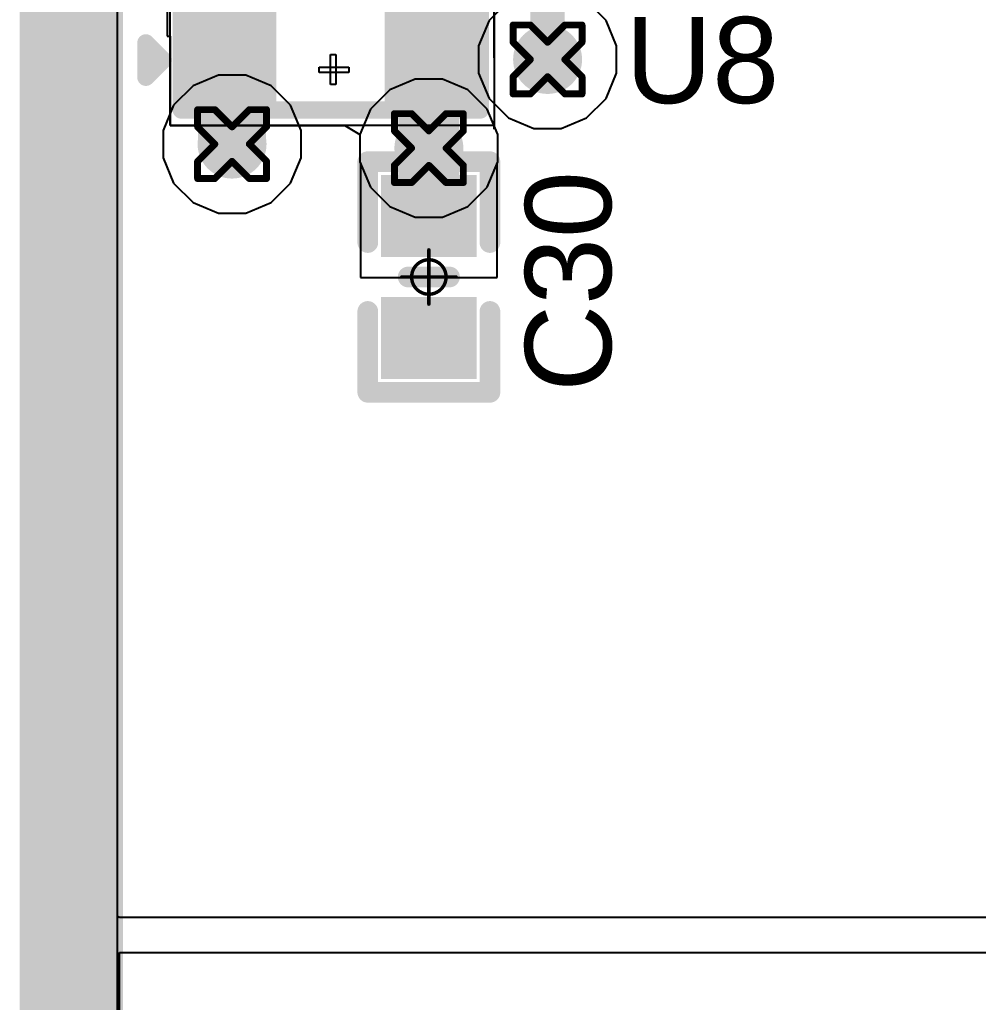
# Model space of a CAD drawing. Header units: inches. Extents: x -13 to 356, y -4 to 120.
# Drawn here: x -3.79 to 3.27, y 7.25 to 14.49 of the extents above; entities that cross this region are included whole.
import ezdxf

# ---------------------------------------------------------------- set-up
doc = ezdxf.new("R2010")
doc.units = ezdxf.units.IN
for name, color, linetype in [('Board_outline', 56, 'Continuous'), ('Bottom Layer', 5, 'Continuous'), ('Bottom Overlay', 54, 'Continuous'), ('Drill Drawing', 1, 'Continuous'), ('GND', 16, 'Continuous'), ('Keep-Out Layer', 6, 'Continuous'), ('Mechanical 15', 56, 'Continuous'), ('POWER', 76, 'Continuous'), ('Top Layer', 1, 'Continuous'), ('Top Overlay', 2, 'Continuous'), ('Top Paste', 8, 'Continuous'), ('Top Solder', 216, 'Continuous'), ('Via Holes', 16, 'Continuous')]:
    doc.layers.add(name, color=color, linetype=linetype)
doc.styles.add('Arial', font='', dxfattribs={"height": 0.2})
doc.styles.get('Arial').set_extended_font_data('Arial')

# ---------------------------------------------------------------- blocks, each defined once
blk = doc.blocks.new('C_0402_L_12')
at = {"layer": 'Top Layer'}
for points in [[(-0.64995806, 0.25004268), (-0.24995886, 0.25004268), (-0.24995886, -0.24995632), (-0.64995806, -0.24995632)], [(0.24995886, 0.2499614), (0.64995806, 0.2499614), (0.64995806, -0.2500376), (0.24995886, -0.2500376)]]:
    blk.add_hatch(color=1, dxfattribs=at).paths.add_polyline_path(points)
at = {"layer": 'Top Paste'}
for points in [[(-0.64995806, 0.25004268), (-0.24995886, 0.25004268), (-0.24995886, -0.24995632), (-0.64995806, -0.24995632)], [(0.24995886, 0.2499614), (0.64995806, 0.2499614), (0.64995806, -0.2500376), (0.24995886, -0.2500376)]]:
    blk.add_hatch(color=8, dxfattribs=at).paths.add_polyline_path(points)
at = {"layer": 'Top Solder'}
for points in [[(-0.75155806, 0.35164268), (-0.14835886, 0.35164268), (-0.14835886, -0.35155632), (-0.75155806, -0.35155632)], [(0.14835886, 0.3515614), (0.75155806, 0.3515614), (0.75155806, -0.3516376), (0.14835886, -0.3516376)]]:
    blk.add_hatch(color=216, dxfattribs=at).paths.add_polyline_path(points)
at = {"layer": 'Mechanical 15', "const_width": 0.0254}
for points in [[(4.064e-05, 0.20004278), (4.064e-05, -0.19995642)], [(-0.19995896, 4.318e-05), (0.20004024, 4.318e-05)]]:
    blk.add_lwpolyline(points, dxfattribs=at)
at = {"layer": 'Mechanical 15'}
for points, const_width in [([(-0.00630936, 0.20004278, 1), (0.00639064, 0.20004278, 1)], 0.0127), ([(0.12704064, 4.318e-05, 1), (-0.12695936, 4.318e-05, 1)], 0.0254), ([(-0.20630896, 4.318e-05, 1), (-0.19360896, 4.318e-05, 1)], 0.0127), ([(-0.13330936, 4.318e-05, 1), (-0.12060936, 4.318e-05, 1)], 0.0127), ([(0.12069064, 4.318e-05, 1), (0.13339064, 4.318e-05, 1)], 0.0127), ([(0.19369024, 4.318e-05, 1), (0.20639024, 4.318e-05, 1)], 0.0127), ([(-0.00630936, -0.19995642, 1), (0.00639064, -0.19995642, 1)], 0.0127)]:
    blk.add_lwpolyline(points, format="xyb", close=True, dxfattribs=dict(at, const_width=const_width))
at = {"layer": 'Top Overlay', "const_width": 0.1524}
for points in [[(-0.8498789199999999, 0.449961), (-0.25395936, 0.449961)], [(-0.8498789199999999, 0.449961), (-0.8498789199999999, -0.44987464)], [(0.25404064, 0.449961), (0.8499601999999999, 0.449961)], [(0.8499601999999999, 0.449961), (0.8499601999999999, -0.4500372)], [(4.064e-05, 0.15244318), (4.064e-05, -0.15235682)], [(-0.8498789199999999, -0.44987464), (-0.25395936, -0.44987464)], [(-0.8498789199999999, -0.44987464), (-0.84971636, -0.4500372)], [(0.25404064, -0.44987464), (0.8499601999999999, -0.44987464)]]:
    blk.add_lwpolyline(points, dxfattribs=at)
at = {"layer": 'Top Overlay', "const_width": 0.0762}
for points in [[(-0.8879789199999999, 0.449961, 1), (-0.8117789199999998, 0.449961, 1)], [(-0.8879789199999999, 0.449961, 1), (-0.8117789199999998, 0.449961, 1)], [(-0.29205936, 0.449961, 1), (-0.21585936, 0.449961, 1)], [(0.21594064, 0.449961, 1), (0.29214064, 0.449961, 1)], [(0.8118601999999999, 0.449961, 1), (0.8880602, 0.449961, 1)], [(0.8118601999999999, 0.449961, 1), (0.8880602, 0.449961, 1)], [(-0.03805936, 0.15244318, 1), (0.03814064, 0.15244318, 1)], [(-0.03805936, -0.15235682, 1), (0.03814064, -0.15235682, 1)], [(-0.8879789199999999, -0.44987464, 1), (-0.8117789199999998, -0.44987464, 1)], [(-0.8879789199999999, -0.44987464, 1), (-0.8117789199999998, -0.44987464, 1)], [(-0.8879789199999999, -0.44987464, 1), (-0.8117789199999998, -0.44987464, 1)], [(-0.88781636, -0.4500372, 1), (-0.8116163599999999, -0.4500372, 1)], [(-0.29205936, -0.44987464, 1), (-0.21585936, -0.44987464, 1)], [(0.21594064, -0.44987464, 1), (0.29214064, -0.44987464, 1)], [(0.8118601999999999, -0.44987464, 1), (0.8880602, -0.44987464, 1)], [(0.8118601999999999, -0.4500372, 1), (0.8880602, -0.4500372, 1)]]:
    blk.add_lwpolyline(points, format="xyb", close=True, dxfattribs=at)
blk = doc.blocks.new('SPL06_001_13')
at = {"layer": 'Top Layer'}
for points in [[(-0.9499219, 0.7501000999999999), (-0.9499219, 1.2001119), (-0.4999101, 1.2001119), (-0.4999101, 0.7501000999999999)], [(0.4999101, 0.7501000999999999), (0.4999101, 1.2001119), (0.9499219, 1.2001119), (0.9499219, 0.7501000999999999)], [(-0.9499219, 0.0998601), (-0.9499219, 0.5498719), (-0.4999101, 0.5498719), (-0.4999101, 0.0998601)], [(0.4999101, 0.0998601), (0.4999101, 0.5498719), (0.9499219, 0.5498719), (0.9499219, 0.0998601)], [(-0.9499219, -0.5498719), (-0.9499219, -0.0998601), (-0.4999101, -0.0998601), (-0.4999101, -0.5498719)], [(0.4999101, -0.5498719), (0.4999101, -0.0998601), (0.9499219, -0.0998601), (0.9499219, -0.5498719)], [(-0.9499219, -1.2001119), (-0.9499219, -0.7501000999999999), (-0.4999101, -0.7501000999999999), (-0.4999101, -1.2001119)], [(0.4999101, -1.2001119), (0.4999101, -0.7501000999999999), (0.9499219, -0.7501000999999999), (0.9499219, -1.2001119)]]:
    blk.add_hatch(color=1, dxfattribs=at).paths.add_polyline_path(points)
at = {"layer": 'Top Paste'}
for points in [[(-0.9499219, 0.7501000999999999), (-0.9499219, 1.2001119), (-0.4999101, 1.2001119), (-0.4999101, 0.7501000999999999)], [(0.4999101, 0.7501000999999999), (0.4999101, 1.2001119), (0.9499219, 1.2001119), (0.9499219, 0.7501000999999999)], [(-0.9499219, 0.0998601), (-0.9499219, 0.5498719), (-0.4999101, 0.5498719), (-0.4999101, 0.0998601)], [(0.4999101, 0.0998601), (0.4999101, 0.5498719), (0.9499219, 0.5498719), (0.9499219, 0.0998601)], [(-0.9499219, -0.5498719), (-0.9499219, -0.0998601), (-0.4999101, -0.0998601), (-0.4999101, -0.5498719)], [(0.4999101, -0.5498719), (0.4999101, -0.0998601), (0.9499219, -0.0998601), (0.9499219, -0.5498719)], [(-0.9499219, -1.2001119), (-0.9499219, -0.7501000999999999), (-0.4999101, -0.7501000999999999), (-0.4999101, -1.2001119)], [(0.4999101, -1.2001119), (0.4999101, -0.7501000999999999), (0.9499219, -0.7501000999999999), (0.9499219, -1.2001119)]]:
    blk.add_hatch(color=8, dxfattribs=at).paths.add_polyline_path(points)
at = {"layer": 'Top Solder'}
for points in [[(-1.0515219, 0.6485000999999999), (-1.0515219, 1.3017119), (-0.3983101, 1.3017119), (-0.3983101, 0.6485000999999999)], [(0.3983101, 0.6485000999999999), (0.3983101, 1.3017119), (1.0515219, 1.3017119), (1.0515219, 0.6485000999999999)], [(-1.0515219, -0.0017399), (-1.0515219, 0.6514719), (-0.3983101, 0.6514719), (-0.3983101, -0.0017399)], [(0.3983101, -0.0017399), (0.3983101, 0.6514719), (1.0515219, 0.6514719), (1.0515219, -0.0017399)], [(-1.0515219, -0.6514719), (-1.0515219, 0.0017399), (-0.3983101, 0.0017399), (-0.3983101, -0.6514719)], [(0.3983101, -0.6514719), (0.3983101, 0.0017399), (1.0515219, 0.0017399), (1.0515219, -0.6514719)], [(-1.0515219, -1.3017119), (-1.0515219, -0.6485000999999999), (-0.3983101, -0.6485000999999999), (-0.3983101, -1.3017119)], [(0.3983101, -1.3017119), (0.3983101, -0.6485000999999999), (1.0515219, -0.6485000999999999), (1.0515219, -1.3017119)]]:
    blk.add_hatch(color=216, dxfattribs=at).paths.add_polyline_path(points)
at = {"layer": 'Top Overlay'}
for p, q in [((-0.040005, 0.9400031999999999), (-0.040005, 1.1599926)), ((-0.040005, 1.1599926), (0, 1.1599926)), ((0, 1.1599926), (0, 0.9400031999999999)), ((-0.1360678, 1.0324084), (-0.1360932, 1.072388)), ((-0.1360932, 1.072388), (0.0839216, 1.072388)), ((0.0838962, 1.0324084), (-0.1360678, 1.0324084)), ((0.0839216, 1.072388), (0.0838962, 1.0324084)), ((0.0838962, 1.0324084), (0.0838962, 1.0324084)), ((-0.040005, 0.9400031999999999), (-0.040005, 0.9400031999999999)), ((0, 0.9400031999999999), (-0.040005, 0.9400031999999999))]:
    blk.add_line(p, q, dxfattribs=at)
at = {"layer": 'Top Overlay', "const_width": 0.127}
for points in [[(1.09982, 1.34874), (-1.103884, 1.34874)], [(-1.103884, 1.34874), (-1.103884, -1.34874)], [(1.09982, 1.34874), (1.09982, -1.34874)], [(1.359916, 1.107694), (1.232916, 0.980694)], [(1.359916, 1.107694), (1.359916, 0.853694)], [(1.359916, 0.853694), (1.232916, 0.980694)], [(1.09982, -1.34874), (-1.103884, -1.34874)]]:
    blk.add_lwpolyline(points, dxfattribs=at)
at = {"layer": 'Top Overlay'}
for points, const_width in [([(-1.135634, 1.34874, 1), (-1.072134, 1.34874, 1)], 0.0635), ([(-1.135634, 1.34874, 1), (-1.072134, 1.34874, 1)], 0.0635), ([(1.06807, 1.34874, 1), (1.13157, 1.34874, 1)], 0.0635), ([(1.06807, 1.34874, 1), (1.13157, 1.34874, 1)], 0.0635), ([(1.328166, 1.107694, 1), (1.391666, 1.107694, 1)], 0.0635), ([(1.328166, 1.107694, 1), (1.391666, 1.107694, 1)], 0.0635), ([(1.201166, 0.980694, 1), (1.264666, 0.980694, 1)], 0.0635), ([(1.201166, 0.980694, 1), (1.264666, 0.980694, 1)], 0.0635), ([(1.328166, 0.853694, 1), (1.391666, 0.853694, 1)], 0.0635), ([(1.328166, 0.853694, 1), (1.391666, 0.853694, 1)], 0.0635), ([(-0.185166, -0.6598919999999999, 1), (-0.335026, -0.6598919999999999, 1)], 0.1500124), ([(-0.3725291, -0.6598919999999999, 1), (-0.2975229, -0.6598919999999999, 1)], 0.0750062), ([(-0.2226691, -0.6598919999999999, 1), (-0.1476629, -0.6598919999999999, 1)], 0.0750062), ([(-1.135634, -1.34874, 1), (-1.072134, -1.34874, 1)], 0.0635), ([(-1.135634, -1.34874, 1), (-1.072134, -1.34874, 1)], 0.0635), ([(1.06807, -1.34874, 1), (1.13157, -1.34874, 1)], 0.0635), ([(1.06807, -1.34874, 1), (1.13157, -1.34874, 1)], 0.0635)]:
    blk.add_lwpolyline(points, format="xyb", close=True, dxfattribs=dict(at, const_width=const_width))

msp = doc.modelspace()

# ---------------------------------------------------------------- hatches: boundary and pattern name
at = {"layer": 'Bottom Layer'}
h = msp.add_hatch(color=5, dxfattribs=at)
edge = h.paths.add_edge_path()
edge.add_arc((0.09967976, 14.19870414), 0.254, 0, 360)
h = msp.add_hatch(color=5, dxfattribs=at)
edge = h.paths.add_edge_path()
edge.add_arc((-2.22491554, 13.57492078), 0.254, 0, 360)
h = msp.add_hatch(color=5, dxfattribs=at)
edge = h.paths.add_edge_path()
edge.add_arc((-0.7750454399999999, 13.54527136), 0.254, 0, 360)
at = {"layer": 'GND'}
h = msp.add_hatch(color=16, dxfattribs=at)
edge = h.paths.add_edge_path()
edge.add_arc((0.09967976, 14.19870414), 0.254, 0, 360)
h = msp.add_hatch(color=16, dxfattribs=at)
edge = h.paths.add_edge_path()
edge.add_arc((-2.22491554, 13.57492078), 0.254, 0, 360)
h = msp.add_hatch(color=16, dxfattribs=at)
edge = h.paths.add_edge_path()
edge.add_arc((-0.7750454399999999, 13.54527136), 0.254, 0, 360)
at = {"layer": 'POWER'}
h = msp.add_hatch(color=76, dxfattribs=at)
edge = h.paths.add_edge_path()
edge.add_arc((0.09967976, 14.19870414), 0.254, 0, 360)
h = msp.add_hatch(color=76, dxfattribs=at)
edge = h.paths.add_edge_path()
edge.add_arc((-2.22491554, 13.57492078), 0.254, 0, 360)
h = msp.add_hatch(color=76, dxfattribs=at)
edge = h.paths.add_edge_path()
edge.add_arc((-0.7750454399999999, 13.54527136), 0.254, 0, 360)
at = {"layer": 'Top Layer'}
for points in [[(-1.97491096, 14.42485304), (-2.47490996, 14.42485304), (-2.47490996, 13.57492332), (-1.97491096, 13.57492332)], [(-1.00008944, 13.04527236), (-0.55007764, 13.04527236), (-0.55007764, 14.1998446), (-1.00008944, 14.1998446)]]:
    msp.add_hatch(color=1, dxfattribs=at).paths.add_polyline_path(points)
h = msp.add_hatch(color=1, dxfattribs=at)
edge = h.paths.add_edge_path()
edge.add_arc((0.09967976, 14.19870414), 0.254, 0, 360)
h = msp.add_hatch(color=1, dxfattribs=at)
edge = h.paths.add_edge_path()
edge.add_arc((-2.22491554, 13.57492078), 0.254, 0, 360)
h = msp.add_hatch(color=1, dxfattribs=at)
edge = h.paths.add_edge_path()
edge.add_arc((-0.7750454399999999, 13.54527136), 0.254, 0, 360)
at = {"layer": 'Via Holes'}
h = msp.add_hatch(color=7, dxfattribs=at)
edge = h.paths.add_edge_path()
edge.add_arc((0.09967976, 14.19870414), 0.127, 0, 360)
h = msp.add_hatch(color=7, dxfattribs=at)
edge = h.paths.add_edge_path()
edge.add_arc((-2.22491554, 13.57492078), 0.127, 0, 360)
h = msp.add_hatch(color=7, dxfattribs=at)
edge = h.paths.add_edge_path()
edge.add_arc((-0.7750454399999999, 13.54527136), 0.127, 0, 360)

# ---------------------------------------------------------------- linework, layer by layer
at = {"layer": 'Board_outline', "const_width": 0.7619999999999999}
for points in [[(-3.40893908, -2.08331816), (-3.40893908, 42.67668122)], [(-3.40893908, -2.08331816), (-3.40893908, 42.67668122)], [(-3.40893908, -2.08331816), (-3.40893908, 42.67668122)], [(-3.40893908, -2.10871816), (-3.40893908, 42.65128121999999)]]:
    msp.add_lwpolyline(points, dxfattribs=at)
at = {"layer": 'Bottom Layer'}
for p, q in [((-3.07019706, -2.06044038), (-3.07019706, 42.67668122)), ((-0.87609172, 14.05327136), (-1.06280458, 13.97593344)), ((-0.6739991599999999, 14.05327136), (-0.87609172, 14.05327136)), ((-0.4872863, 13.97593344), (-0.6739991599999999, 14.05327136)), ((-1.06280458, 13.97593344), (-1.20570752, 13.8330305)), ((-0.34438336, 13.8330305), (-0.4872863, 13.97593344)), ((-1.20570752, 13.8330305), (-1.28304544, 13.64631764)), ((-0.26704544, 13.64631764), (-0.34438336, 13.8330305)), ((-1.28304544, 13.64631764), (-1.28304544, 13.44422508)), ((-0.26704544, 13.44422508), (-0.26704544, 13.64631764)), ((-1.28304544, 13.44422508), (-1.20570752, 13.25751222)), ((-0.34438336, 13.25751222), (-0.26704544, 13.44422508)), ((-1.20570752, 13.25751222), (-1.06280458, 13.11460928)), ((-0.4872863, 13.11460928), (-0.34438336, 13.25751222)), ((-1.06280458, 13.11460928), (-0.87609172, 13.03727136)), ((-0.6739991599999999, 13.03727136), (-0.4872863, 13.11460928)), ((-0.87609172, 13.03727136), (-0.6739991599999999, 13.03727136))]:
    msp.add_line(p, q, dxfattribs=at)
at = {"layer": 'Bottom Overlay', "const_width": 0.7619999999999999}
msp.add_lwpolyline([(-3.40893908, -2.08331816), (-3.40893908, 42.67668122)], dxfattribs=at)
at = {"layer": 'Drill Drawing', "const_width": 0.0508}
for points in [[(-0.15432024, 14.32570414), (-0.15432024, 14.45270414)], [(-0.15432024, 14.45270414), (-0.02732024, 14.45270414)], [(-0.02732024, 14.45270414), (0.09967976, 14.32570414)], [(0.09967976, 14.32570414), (0.22667976, 14.45270414)], [(0.22667976, 14.45270414), (0.35367976, 14.45270414)], [(0.35367976, 14.32570414), (0.35367976, 14.45270414)], [(-0.15432024, 14.32570414), (-0.02732024, 14.19870414)], [(0.22667976, 14.19870414), (0.35367976, 14.32570414)], [(-0.15432024, 14.07170414), (-0.02732024, 14.19870414)], [(0.22667976, 14.19870414), (0.35367976, 14.07170414)], [(-0.15432024, 13.94470414), (-0.15432024, 14.07170414)], [(-0.02732024, 13.94470414), (0.09967976, 14.07170414)], [(0.09967976, 14.07170414), (0.22667976, 13.94470414)], [(0.35367976, 13.94470414), (0.35367976, 14.07170414)], [(-0.15432024, 13.94470414), (-0.02732024, 13.94470414)], [(0.22667976, 13.94470414), (0.35367976, 13.94470414)], [(-2.47891554, 13.70192078), (-2.47891554, 13.82892078)], [(-2.47891554, 13.82892078), (-2.35191554, 13.82892078)], [(-2.35191554, 13.82892078), (-2.22491554, 13.70192078)], [(-2.22491554, 13.70192078), (-2.09791554, 13.82892078)], [(-2.09791554, 13.82892078), (-1.97091554, 13.82892078)], [(-1.97091554, 13.70192078), (-1.97091554, 13.82892078)], [(-1.02904544, 13.67227136), (-1.02904544, 13.79927136)], [(-1.02904544, 13.79927136), (-0.90204544, 13.79927136)], [(-0.90204544, 13.79927136), (-0.7750454399999999, 13.67227136)], [(-0.7750454399999999, 13.67227136), (-0.64804544, 13.79927136)], [(-0.64804544, 13.79927136), (-0.52104544, 13.79927136)], [(-0.52104544, 13.67227136), (-0.52104544, 13.79927136)], [(-2.47891554, 13.70192078), (-2.35191554, 13.57492078)], [(-2.09791554, 13.57492078), (-1.97091554, 13.70192078)], [(-1.02904544, 13.67227136), (-0.90204544, 13.54527136)], [(-0.64804544, 13.54527136), (-0.52104544, 13.67227136)], [(-2.47891554, 13.44792078), (-2.35191554, 13.57492078)], [(-2.09791554, 13.57492078), (-1.97091554, 13.44792078)], [(-1.02904544, 13.41827136), (-0.90204544, 13.54527136)], [(-0.64804544, 13.54527136), (-0.52104544, 13.41827136)], [(-2.47891554, 13.32092078), (-2.47891554, 13.44792078)], [(-2.35191554, 13.32092078), (-2.22491554, 13.44792078)], [(-2.22491554, 13.44792078), (-2.09791554, 13.32092078)], [(-1.97091554, 13.32092078), (-1.97091554, 13.44792078)], [(-1.02904544, 13.29127136), (-1.02904544, 13.41827136)], [(-0.90204544, 13.29127136), (-0.7750454399999999, 13.41827136)], [(-0.7750454399999999, 13.41827136), (-0.64804544, 13.29127136)], [(-0.52104544, 13.29127136), (-0.52104544, 13.41827136)], [(-2.47891554, 13.32092078), (-2.35191554, 13.32092078)], [(-2.09791554, 13.32092078), (-1.97091554, 13.32092078)], [(-1.02904544, 13.29127136), (-0.90204544, 13.29127136)], [(-0.64804544, 13.29127136), (-0.52104544, 13.29127136)]]:
    msp.add_lwpolyline(points, dxfattribs=at)
at = {"layer": 'Drill Drawing', "const_width": 0.0254}
for points in [[(-0.16702024, 14.45270414, 1), (-0.14162024, 14.45270414, 1)], [(-0.16702024, 14.45270414, 1), (-0.14162024, 14.45270414, 1)], [(-0.04002024, 14.45270414, 1), (-0.01462024, 14.45270414, 1)], [(-0.04002024, 14.45270414, 1), (-0.01462024, 14.45270414, 1)], [(0.21397976, 14.45270414, 1), (0.23937976, 14.45270414, 1)], [(0.21397976, 14.45270414, 1), (0.23937976, 14.45270414, 1)], [(0.34097976, 14.45270414, 1), (0.36637976, 14.45270414, 1)], [(0.34097976, 14.45270414, 1), (0.36637976, 14.45270414, 1)], [(-0.16702024, 14.32570414, 1), (-0.14162024, 14.32570414, 1)], [(-0.16702024, 14.32570414, 1), (-0.14162024, 14.32570414, 1)], [(0.08697976, 14.32570414, 1), (0.11237976, 14.32570414, 1)], [(0.08697976, 14.32570414, 1), (0.11237976, 14.32570414, 1)], [(0.34097976, 14.32570414, 1), (0.36637976, 14.32570414, 1)], [(0.34097976, 14.32570414, 1), (0.36637976, 14.32570414, 1)], [(-0.04002024, 14.19870414, 1), (-0.01462024, 14.19870414, 1)], [(-0.04002024, 14.19870414, 1), (-0.01462024, 14.19870414, 1)], [(0.21397976, 14.19870414, 1), (0.23937976, 14.19870414, 1)], [(0.21397976, 14.19870414, 1), (0.23937976, 14.19870414, 1)], [(-0.16702024, 14.07170414, 1), (-0.14162024, 14.07170414, 1)], [(-0.16702024, 14.07170414, 1), (-0.14162024, 14.07170414, 1)], [(0.08697976, 14.07170414, 1), (0.11237976, 14.07170414, 1)], [(0.08697976, 14.07170414, 1), (0.11237976, 14.07170414, 1)], [(0.34097976, 14.07170414, 1), (0.36637976, 14.07170414, 1)], [(0.34097976, 14.07170414, 1), (0.36637976, 14.07170414, 1)], [(-0.16702024, 13.94470414, 1), (-0.14162024, 13.94470414, 1)], [(-0.16702024, 13.94470414, 1), (-0.14162024, 13.94470414, 1)], [(-0.04002024, 13.94470414, 1), (-0.01462024, 13.94470414, 1)], [(-0.04002024, 13.94470414, 1), (-0.01462024, 13.94470414, 1)], [(0.21397976, 13.94470414, 1), (0.23937976, 13.94470414, 1)], [(0.21397976, 13.94470414, 1), (0.23937976, 13.94470414, 1)], [(0.34097976, 13.94470414, 1), (0.36637976, 13.94470414, 1)], [(0.34097976, 13.94470414, 1), (0.36637976, 13.94470414, 1)], [(-2.49161554, 13.82892078, 1), (-2.46621554, 13.82892078, 1)], [(-2.49161554, 13.82892078, 1), (-2.46621554, 13.82892078, 1)], [(-2.36461554, 13.82892078, 1), (-2.33921554, 13.82892078, 1)], [(-2.36461554, 13.82892078, 1), (-2.33921554, 13.82892078, 1)], [(-2.11061554, 13.82892078, 1), (-2.08521554, 13.82892078, 1)], [(-2.11061554, 13.82892078, 1), (-2.08521554, 13.82892078, 1)], [(-1.98361554, 13.82892078, 1), (-1.95821554, 13.82892078, 1)], [(-1.98361554, 13.82892078, 1), (-1.95821554, 13.82892078, 1)], [(-1.04174544, 13.79927136, 1), (-1.01634544, 13.79927136, 1)], [(-1.04174544, 13.79927136, 1), (-1.01634544, 13.79927136, 1)], [(-0.9147454399999999, 13.79927136, 1), (-0.8893454399999999, 13.79927136, 1)], [(-0.9147454399999999, 13.79927136, 1), (-0.8893454399999999, 13.79927136, 1)], [(-0.66074544, 13.79927136, 1), (-0.6353454399999999, 13.79927136, 1)], [(-0.66074544, 13.79927136, 1), (-0.6353454399999999, 13.79927136, 1)], [(-0.53374544, 13.79927136, 1), (-0.5083454399999999, 13.79927136, 1)], [(-0.53374544, 13.79927136, 1), (-0.5083454399999999, 13.79927136, 1)], [(-2.49161554, 13.70192078, 1), (-2.46621554, 13.70192078, 1)], [(-2.49161554, 13.70192078, 1), (-2.46621554, 13.70192078, 1)], [(-2.23761554, 13.70192078, 1), (-2.21221554, 13.70192078, 1)], [(-2.23761554, 13.70192078, 1), (-2.21221554, 13.70192078, 1)], [(-1.98361554, 13.70192078, 1), (-1.95821554, 13.70192078, 1)], [(-1.98361554, 13.70192078, 1), (-1.95821554, 13.70192078, 1)], [(-1.04174544, 13.67227136, 1), (-1.01634544, 13.67227136, 1)], [(-1.04174544, 13.67227136, 1), (-1.01634544, 13.67227136, 1)], [(-0.7877454399999999, 13.67227136, 1), (-0.76234544, 13.67227136, 1)], [(-0.7877454399999999, 13.67227136, 1), (-0.76234544, 13.67227136, 1)], [(-0.53374544, 13.67227136, 1), (-0.5083454399999999, 13.67227136, 1)], [(-0.53374544, 13.67227136, 1), (-0.5083454399999999, 13.67227136, 1)], [(-2.36461554, 13.57492078, 1), (-2.33921554, 13.57492078, 1)], [(-2.36461554, 13.57492078, 1), (-2.33921554, 13.57492078, 1)], [(-2.11061554, 13.57492078, 1), (-2.08521554, 13.57492078, 1)], [(-2.11061554, 13.57492078, 1), (-2.08521554, 13.57492078, 1)], [(-0.9147454399999999, 13.54527136, 1), (-0.8893454399999999, 13.54527136, 1)], [(-0.9147454399999999, 13.54527136, 1), (-0.8893454399999999, 13.54527136, 1)], [(-0.66074544, 13.54527136, 1), (-0.6353454399999999, 13.54527136, 1)], [(-0.66074544, 13.54527136, 1), (-0.6353454399999999, 13.54527136, 1)], [(-2.49161554, 13.44792078, 1), (-2.46621554, 13.44792078, 1)], [(-2.49161554, 13.44792078, 1), (-2.46621554, 13.44792078, 1)], [(-2.23761554, 13.44792078, 1), (-2.21221554, 13.44792078, 1)], [(-2.23761554, 13.44792078, 1), (-2.21221554, 13.44792078, 1)], [(-1.98361554, 13.44792078, 1), (-1.95821554, 13.44792078, 1)], [(-1.98361554, 13.44792078, 1), (-1.95821554, 13.44792078, 1)], [(-1.04174544, 13.41827136, 1), (-1.01634544, 13.41827136, 1)], [(-1.04174544, 13.41827136, 1), (-1.01634544, 13.41827136, 1)], [(-0.7877454399999999, 13.41827136, 1), (-0.76234544, 13.41827136, 1)], [(-0.7877454399999999, 13.41827136, 1), (-0.76234544, 13.41827136, 1)], [(-0.53374544, 13.41827136, 1), (-0.5083454399999999, 13.41827136, 1)], [(-0.53374544, 13.41827136, 1), (-0.5083454399999999, 13.41827136, 1)], [(-2.49161554, 13.32092078, 1), (-2.46621554, 13.32092078, 1)], [(-2.49161554, 13.32092078, 1), (-2.46621554, 13.32092078, 1)], [(-2.36461554, 13.32092078, 1), (-2.33921554, 13.32092078, 1)], [(-2.36461554, 13.32092078, 1), (-2.33921554, 13.32092078, 1)], [(-2.11061554, 13.32092078, 1), (-2.08521554, 13.32092078, 1)], [(-2.11061554, 13.32092078, 1), (-2.08521554, 13.32092078, 1)], [(-1.98361554, 13.32092078, 1), (-1.95821554, 13.32092078, 1)], [(-1.98361554, 13.32092078, 1), (-1.95821554, 13.32092078, 1)], [(-1.04174544, 13.29127136, 1), (-1.01634544, 13.29127136, 1)], [(-1.04174544, 13.29127136, 1), (-1.01634544, 13.29127136, 1)], [(-0.9147454399999999, 13.29127136, 1), (-0.8893454399999999, 13.29127136, 1)], [(-0.9147454399999999, 13.29127136, 1), (-0.8893454399999999, 13.29127136, 1)], [(-0.66074544, 13.29127136, 1), (-0.6353454399999999, 13.29127136, 1)], [(-0.66074544, 13.29127136, 1), (-0.6353454399999999, 13.29127136, 1)], [(-0.53374544, 13.29127136, 1), (-0.5083454399999999, 13.29127136, 1)], [(-0.53374544, 13.29127136, 1), (-0.5083454399999999, 13.29127136, 1)]]:
    msp.add_lwpolyline(points, format="xyb", close=True, dxfattribs=at)
at = {"layer": 'GND'}
for p, q in [((-3.07019706, -2.06044038), (-3.07019706, 42.67668122)), ((-0.87609172, 14.05327136), (-1.06280458, 13.97593344)), ((-0.6739991599999999, 14.05327136), (-0.87609172, 14.05327136)), ((-0.4872863, 13.97593344), (-0.6739991599999999, 14.05327136)), ((-1.06280458, 13.97593344), (-1.20570752, 13.8330305)), ((-0.34438336, 13.8330305), (-0.4872863, 13.97593344)), ((-1.20570752, 13.8330305), (-1.28304544, 13.64631764)), ((-0.26704544, 13.64631764), (-0.34438336, 13.8330305)), ((-1.28304544, 13.64631764), (-1.28304544, 13.44422508)), ((-0.26704544, 13.44422508), (-0.26704544, 13.64631764)), ((-1.28304544, 13.44422508), (-1.20570752, 13.25751222)), ((-0.34438336, 13.25751222), (-0.26704544, 13.44422508)), ((-1.20570752, 13.25751222), (-1.06280458, 13.11460928)), ((-0.4872863, 13.11460928), (-0.34438336, 13.25751222)), ((-1.06280458, 13.11460928), (-0.87609172, 13.03727136)), ((-0.6739991599999999, 13.03727136), (-0.4872863, 13.11460928)), ((-0.87609172, 13.03727136), (-0.6739991599999999, 13.03727136))]:
    msp.add_line(p, q, dxfattribs=at)
at = {"layer": 'Keep-Out Layer', "const_width": 0.156464}
msp.add_lwpolyline([(-3.40893908, -2.08331816), (-3.40893908, 42.67668122)], dxfattribs=at)
msp.add_lwpolyline([(-3.40893908, -2.08331816), (-3.40893908, 42.67668122)], dxfattribs=at)
at = {"layer": 'POWER'}
for p, q in [((-3.07019706, 7.88632154), (-3.07019706, 42.67668122)), ((-0.18807938, 14.62936622), (-0.33098232, 14.48646328)), ((0.5303418400000001, 14.48646328), (0.3874389, 14.62936622)), ((-0.33098232, 14.48646328), (-0.4083202399999999, 14.29975042)), ((0.6076797599999999, 14.29975042), (0.5303418400000001, 14.48646328)), ((-0.4083202399999999, 14.29975042), (-0.4083202399999999, 14.09765786)), ((0.6076797599999999, 14.09765786), (0.6076797599999999, 14.29975042)), ((-2.32596182, 14.08292078), (-2.51267468, 14.00558286)), ((-2.12386926, 14.08292078), (-2.32596182, 14.08292078)), ((-1.9371564, 14.00558286), (-2.12386926, 14.08292078)), ((-0.4083202399999999, 14.09765786), (-0.33098232, 13.910945)), ((0.5303418400000001, 13.910945), (0.6076797599999999, 14.09765786)), ((-2.51267468, 14.00558286), (-2.65557762, 13.86267992)), ((-1.79425346, 13.86267992), (-1.9371564, 14.00558286)), ((-0.33098232, 13.910945), (-0.18807938, 13.76804206)), ((0.3874389, 13.76804206), (0.5303418400000001, 13.910945)), ((-2.65557762, 13.86267992), (-2.73291554, 13.67596706)), ((-1.71691554, 13.67596706), (-1.79425346, 13.86267992)), ((-0.18807938, 13.76804206), (-0.00136652, 13.69070414)), ((0.20072604, 13.69070414), (0.3874389, 13.76804206)), ((-0.00136652, 13.69070414), (0.20072604, 13.69070414)), ((-2.73291554, 13.67596706), (-2.73291554, 13.4738745)), ((-1.71691554, 13.4738745), (-1.71691554, 13.67596706)), ((-2.73291554, 13.4738745), (-2.65557762, 13.28716164)), ((-1.79425346, 13.28716164), (-1.71691554, 13.4738745)), ((-2.65557762, 13.28716164), (-2.51267468, 13.1442587)), ((-1.9371564, 13.1442587), (-1.79425346, 13.28716164)), ((-2.51267468, 13.1442587), (-2.32596182, 13.06692078)), ((-2.12386926, 13.06692078), (-1.9371564, 13.1442587)), ((-2.32596182, 13.06692078), (-2.12386926, 13.06692078)), ((-3.0555184, 7.874276859999999), (-3.07019706, 7.88632154)), ((3.49067882, 7.874276859999999), (-3.0555184, 7.874276859999999)), ((-3.05552094, -2.13706202), (-3.05552094, 7.615301)), ((-3.05552094, 7.615301), (3.54000054, 7.615301))]:
    msp.add_line(p, q, dxfattribs=at)
at = {"layer": 'Top Layer'}
for p, q in [((-3.07019706, -2.06044038), (-3.07019706, 42.67668122)), ((-2.68211554, 13.71165914), (-2.68211554, 16.60725914)), ((-0.29451554, 16.60725914), (-0.29451554, 13.68625914)), ((-2.70392144, 15.02081324), (-2.70392144, 14.37108124)), ((-0.29451554, 14.21700992), (-0.29451554, 15.01583738)), ((-2.70392144, 14.37108124), (-2.68211554, 14.37108124)), ((-2.68211554, 14.37108124), (-2.68211554, 13.71165914)), ((-0.29110178, 14.19984714), (-0.29451554, 14.21700992)), ((-0.29110178, 13.70439474), (-0.29110178, 14.19984714)), ((-0.29451554, 13.71165914), (-2.68211554, 13.71165914)), ((-2.68211554, 13.71165914), (-1.39344654, 13.71165914)), ((-1.39344654, 13.71165914), (-1.28304544, 13.6463151)), ((-0.29451554, 13.68625914), (-0.29451554, 13.71165914)), ((-0.26704544, 13.64631764), (-0.29110178, 13.70439474)), ((-1.28304544, 13.6463151), (-1.28304544, 13.44422508)), ((-0.26704544, 13.44422508), (-0.26704544, 13.64631764)), ((-1.28304544, 13.44422508), (-1.27904494, 13.434568)), ((-1.27904494, 13.434568), (-1.27904494, 12.59127276)), ((-0.27104594, 13.434568), (-0.26704544, 13.44422508)), ((-0.27104594, 12.59127276), (-0.27104594, 13.434568)), ((-1.27904494, 12.59127276), (-0.27104594, 12.59127276))]:
    msp.add_line(p, q, dxfattribs=at)
at = {"layer": 'Top Layer', "const_width": 0.254}
msp.add_lwpolyline([(0.09967976, 14.19870414), (0.09967976, 14.62508124)], dxfattribs=at)
at = {"layer": 'Top Layer', "const_width": 0.127}
msp.add_lwpolyline([(0.03617976, 14.19870414, 1), (0.16317976, 14.19870414, 1)], format="xyb", close=True, dxfattribs=at)
at = {"layer": 'Top Overlay', "const_width": 0.7619999999999999}
msp.add_lwpolyline([(-3.40893908, -2.10871816), (-3.40893908, 42.65128121999999)], dxfattribs=at)

# ---------------------------------------------------------------- block references
for name, p, rotation in [('SPL06_001_13', (-1.49999954, 15.17495314), 180), ('C_0402_L_12', (-0.7750835399999999, 12.5953139), 90)]:
    msp.add_blockref(name, p, dxfattribs=dict(rotation=rotation))

# ---------------------------------------------------------------- texts
at = {"layer": 'Top Overlay', "style": 'Arial'}
msp.add_text('U8', height=0.635, dxfattribs=at).set_placement((0.67210686, 13.87686328))
msp.add_text('C30', height=0.635, rotation=90, dxfattribs=at).set_placement((0.5684647, 11.74896304))

doc.saveas('drawing.dxf')
